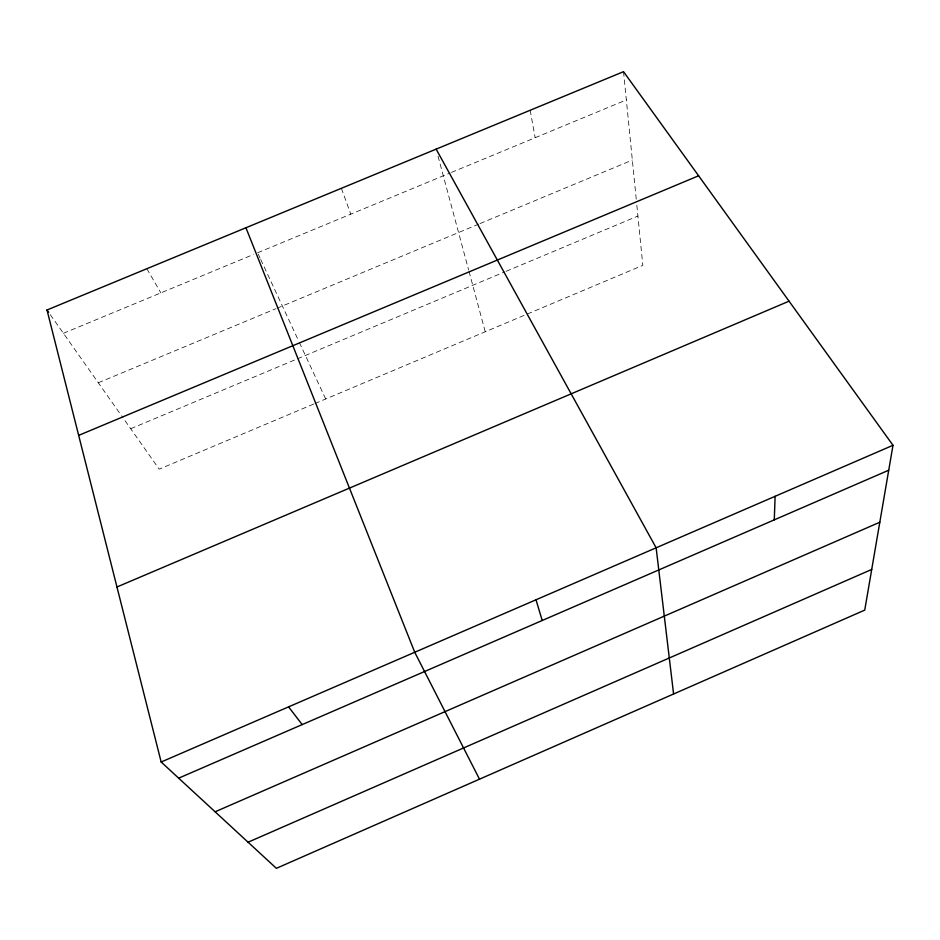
<?xml version="1.0" encoding="UTF-8"?>
<svg xmlns="http://www.w3.org/2000/svg" width="940" height="940" viewBox="0 0 940 940"><rect width="100%" height="100%" fill="white"/><g stroke="black" fill="none" stroke-linecap="round" stroke-linejoin="round"><path stroke-width="0.7" stroke-dasharray="4.7 3.53" d="M313.643 404.071L159.189 469.154L121.554 415.774M314.982 403.507L642.831 265.362L636.486 201.689M130.695 428.734L296.041 359.397M297.381 358.845L504.827 271.848M506.155 271.296L637.919 216.036M98.3 382.78L275.643 308.813M276.983 308.261L478.683 224.143M480.023 223.579L632.338 160.07M63.415 333.289L253.565 254.458M257.595 252.79L450.06 173.007M451.412 172.443L626.334 99.922M50.278 314.665L120.731 414.599M146.852 268.723L160.869 292.892M258.218 254.117L260.075 258.112M260.697 259.44L298.755 341.149M299.355 342.454L325.687 398.995M341.396 188.305L350.785 214.155M438.017 156.157L468.649 270.027M469.013 271.413L485.252 331.761M530.172 110.262L535.154 137.733M623.525 71.675L636.345 200.255"/><path stroke-width="1.41" d="M774.278 519.855L775.124 496.308M893 445.29L864.741 610.107L276.372 868.325L161.163 762.011L47 310L623.525 71.675L893 445.29L161.163 762.011M248.066 842.216L871.721 569.452M215.107 811.796L879.805 522.24M178.659 778.167L888.723 470.223M116.948 586.983L789.048 301.176M78.666 435.385L698.608 175.78M288.58 706.868L302.198 724.587M47 310L48.645 312.339M436.137 149.143L656.132 547.809L673.592 694.002M479.494 779.178L414.74 652.278L245.939 227.762M536.012 599.79L542.204 620.506"/></g></svg>
